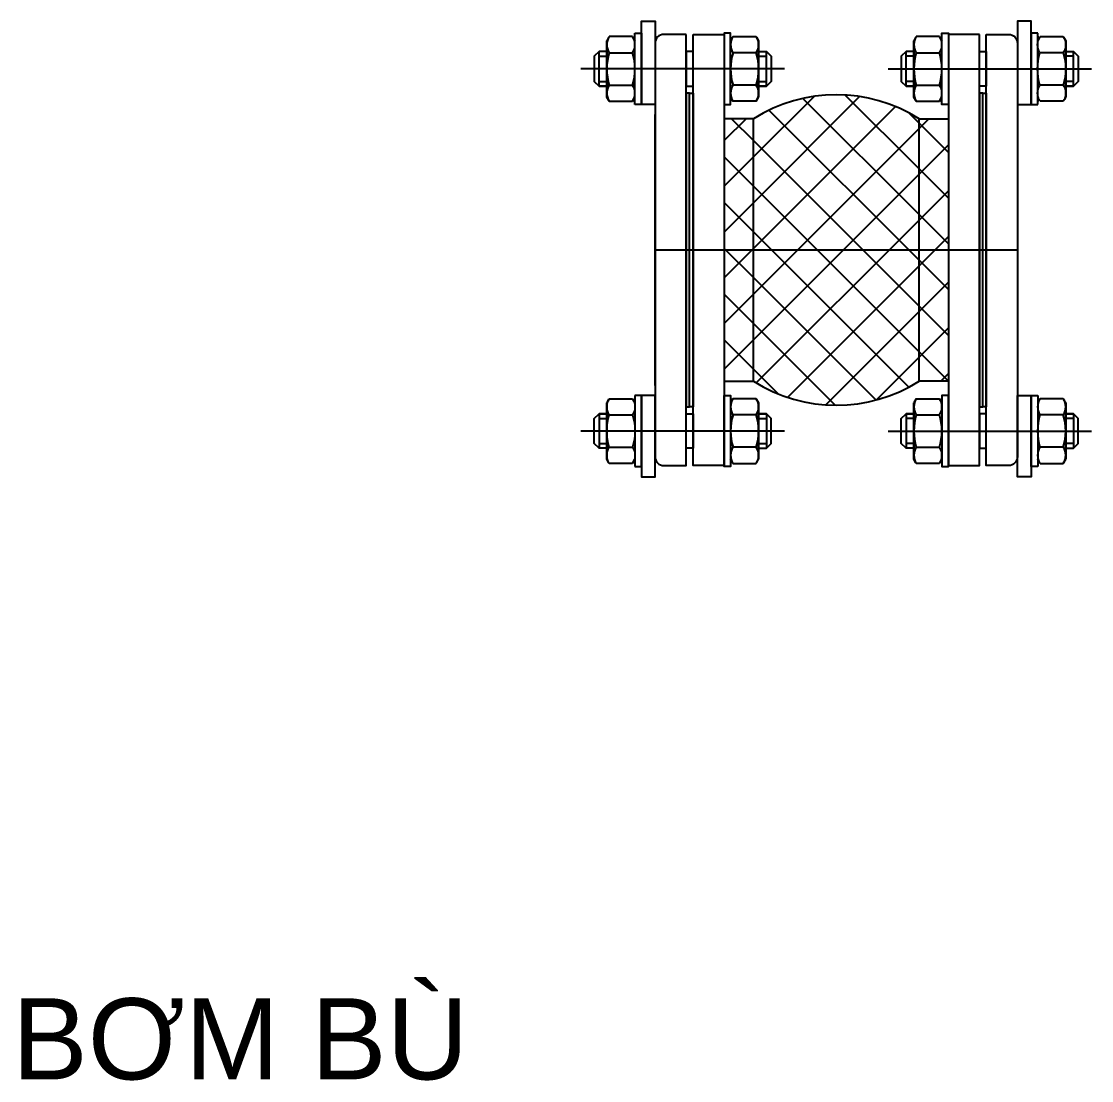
# Model space of a CAD drawing. Header units: millimetres. Extents: x 1218 to 72853, y -34712 to 16286.
# Drawn here: x 68077 to 69132, y 9253 to 10297 of the extents above; entities that cross this region are included whole.
import ezdxf

# ---------------------------------------------------------------- set-up
doc = ezdxf.new("R2010")
doc.units = ezdxf.units.MM
doc.styles.get("Standard").update_dxf_attribs({"font": 'arial.ttf'})

# ---------------------------------------------------------------- blocks, each defined once
blk = doc.blocks.new('KHOPNOIMEM-DN250 PCCC')
at = {"ltscale": 0.01}
for p, q in [((-198.5, 143.4), (-198.5, 213.6)), ((-198.5, 213.6), (-192.1, 213.6)), ((-192.1, 213.6), (-192.1, 143.4)), ((141.1, 212.5), (110.5, 212.5)), ((198.5, 213.6), (192.1, 213.6)), ((192.1, 213.6), (192.1, 143.4)), ((198.5, 143.4), (198.5, 213.6)), ((-224.1, 209.7), (-226.1, 206.3)), ((-226.1, 150.7), (-226.1, 206.3)), ((-226.1, 206.3), (-226.1, 150.7)), ((-200.8, 210.4), (-223.7, 210.4)), ((-200.4, 209.7), (-198.5, 206.3)), ((-198.5, 150.7), (-198.5, 206.3)), ((-102.2, 209.7), (-104.1, 206.3)), ((-78.5, 209.7), (-76.5, 206.3)), ((78.5, 209.7), (76.5, 206.3)), ((102.2, 209.7), (104.1, 206.3)), ((200.4, 209.7), (198.5, 206.3)), ((198.5, 150.7), (198.5, 206.3)), ((200.8, 210.4), (223.7, 210.4)), ((224.1, 209.7), (226.1, 206.3)), ((226.1, 150.7), (226.1, 206.3)), ((226.1, 206.3), (226.1, 150.7)), ((-223.7, 194.4), (-200.8, 194.4)), ((-78.9, 194.4), (-101.8, 194.4)), ((78.9, 194.4), (101.8, 194.4)), ((223.7, 194.4), (200.8, 194.4)), ((-223.7, 162.6), (-200.8, 162.6)), ((-78.9, 162.6), (-101.8, 162.6)), ((78.9, 162.6), (101.8, 162.6)), ((223.7, 162.6), (200.8, 162.6)), ((-224.1, 147.3), (-226.1, 150.7)), ((-200.4, 147.3), (-198.5, 150.7)), ((-102.2, 147.3), (-104.1, 150.7)), ((-21.9, 151.4), (-81.6, 91.7)), ((23, 151.3), (-81.6, 46.6)), ((-78.5, 147.3), (-76.5, 150.7)), ((-32.9, 149.4), (81.6, 34.9)), ((8.8, 152.7), (81.6, 80)), ((78.5, 147.3), (76.5, 150.7)), ((102.2, 147.3), (104.1, 150.7)), ((200.4, 147.3), (198.5, 150.7)), ((224.1, 147.3), (226.1, 150.7)), ((-223.7, 146.6), (-200.8, 146.6)), ((-192.1, 143.4), (-198.5, 143.4)), ((58.3, 141.4), (-81.6, 1.5)), ((-66.4, 137.8), (81.6, -10.2)), ((192.1, 143.4), (198.5, 143.4)), ((223.7, 146.6), (200.8, 146.6)), ((-110.5, 129.4), (-110.5, -129.4)), ((-81.6, 129.4), (-110.5, 129.4)), ((-88.9, 129.4), (-110.5, 107.9)), ((-103.1, 129.4), (-81.6, 107.9)), ((-81.6, -129.4), (-81.6, 129.4)), ((71.2, 135.4), (81.6, 125)), ((81.6, -129.4), (81.6, 129.4)), ((81.6, 129.4), (110.5, 129.4)), ((91.4, 129.4), (81.6, 119.7)), ((110.5, 129.4), (110.5, -129.4)), ((81.6, 119.7), (-81.6, -43.5)), ((81.6, 125), (110.5, 96.1)), ((-81.6, 107.9), (81.6, -55.3)), ((110.5, 103.5), (81.6, 74.6)), ((-81.6, 91.7), (-110.5, 62.8)), ((-110.5, 91.7), (-81.6, 62.8)), ((81.6, 74.6), (-81.6, -88.6)), ((81.6, 80), (110.5, 51.1)), ((-81.6, 62.8), (81.6, -100.4)), ((110.5, 58.4), (81.6, 29.5)), ((-110.5, 46.7), (-81.6, 17.8)), ((-81.6, 46.6), (-110.5, 17.7)), ((81.6, 34.9), (110.5, 6)), ((81.6, 29.5), (-79, -131.1)), ((-81.6, 17.8), (71.5, -135.3)), ((110.5, 13.3), (81.6, -15.6)), ((-110.5, 1.6), (-81.6, -27.3)), ((-81.6, 1.5), (-110.5, -27.4)), ((81.6, -10.2), (110.5, -39.1)), ((81.6, -15.6), (-48.1, -145.3)), ((-81.6, -27.3), (39, -147.9)), ((110.5, -31.8), (81.6, -60.7)), ((-81.6, -43.5), (-110.5, -72.4)), ((-110.5, -43.5), (-81.6, -72.4)), ((81.6, -60.7), (-10.4, -152.6)), ((81.6, -55.3), (110.5, -84.2)), ((-81.6, -72.4), (-1, -153)), ((110.5, -76.8), (81.6, -105.7)), ((-81.6, -88.6), (-110.5, -117.5)), ((-110.5, -88.6), (-81.6, -117.5)), ((81.6, -100.4), (110.5, -129.3)), ((81.6, -105.7), (39.5, -147.8)), ((-81.6, -117.5), (-57.1, -141.9)), ((110.5, -121.9), (103, -129.4)), ((-110.5, -129.4), (-81.6, -129.4)), ((110.5, -129.4), (81.6, -129.4)), ((-224.1, -147.3), (-226.1, -150.7)), ((-223.7, -146.6), (-200.8, -146.6)), ((-200.4, -147.3), (-198.5, -150.7)), ((-192.1, -143.4), (-198.5, -143.4)), ((-198.5, -143.4), (-198.5, -213.6)), ((-192.1, -213.6), (-192.1, -143.4)), ((-102.2, -147.3), (-104.1, -150.7)), ((-78.5, -147.3), (-76.5, -150.7)), ((78.5, -147.3), (76.5, -150.7)), ((102.2, -147.3), (104.1, -150.7)), ((192.1, -213.6), (192.1, -143.4)), ((192.1, -143.4), (198.5, -143.4)), ((198.5, -143.4), (198.5, -213.6)), ((200.4, -147.3), (198.5, -150.7)), ((223.7, -146.6), (200.8, -146.6)), ((224.1, -147.3), (226.1, -150.7)), ((-226.1, -150.7), (-226.1, -206.3)), ((-226.1, -206.3), (-226.1, -150.7)), ((-198.5, -150.7), (-198.5, -206.3)), ((198.5, -150.7), (198.5, -206.3)), ((226.1, -206.3), (226.1, -150.7)), ((226.1, -150.7), (226.1, -206.3)), ((-223.7, -162.6), (-200.8, -162.6)), ((-78.9, -162.6), (-101.8, -162.6)), ((78.9, -162.6), (101.8, -162.6)), ((223.7, -162.6), (200.8, -162.6)), ((-223.7, -194.4), (-200.8, -194.4)), ((-78.9, -194.4), (-101.8, -194.4)), ((78.9, -194.4), (101.8, -194.4)), ((223.7, -194.4), (200.8, -194.4)), ((-224.1, -209.7), (-226.1, -206.3)), ((-200.8, -210.4), (-223.7, -210.4)), ((-200.4, -209.7), (-198.5, -206.3)), ((-102.2, -209.7), (-104.1, -206.3)), ((-78.5, -209.7), (-76.5, -206.3)), ((78.5, -209.7), (76.5, -206.3)), ((102.2, -209.7), (104.1, -206.3)), ((200.4, -209.7), (198.5, -206.3)), ((200.8, -210.4), (223.7, -210.4)), ((224.1, -209.7), (226.1, -206.3)), ((-198.5, -213.6), (-192.1, -213.6)), ((198.5, -213.6), (192.1, -213.6))]:
    blk.add_line(p, q, dxfattribs=at)
for p, q in [((-178.5, -133.7), (-178.5, 133.7)), ((-178.5, 0), (178.5, 0))]:
    blk.add_line(p, q)
for points in [[(-192.1, 143.4), (-192.1, 225.4), (-178.5, 225.4), (-178.5, 143.4)], [(192.1, 143.4), (192.1, 225.4), (178.5, 225.4), (178.5, 143.4)], [(-141.1, 212.5), (-110.5, 212.5), (-110.5, -212.5), (-141.1, -212.5)], [(-110.5, 143.4), (-104.1, 143.4), (-104.1, 213.6), (-110.5, 213.6)], [(110.5, 143.4), (104.1, 143.4), (104.1, 213.6), (110.5, 213.6)], [(-147.9, 195.5), (-147.9, 161.5), (-141.1, 161.5), (-141.1, 195.5)], [(147.9, 195.5), (147.9, 161.5), (141.1, 161.5), (141.1, 195.5)], [(-144.5, 154.7), (-147.9, 154.7), (-147.9, -154.7), (-144.5, -154.7)], [(-141.1, -154.7), (-144.5, -154.7), (-144.5, 154.7), (-141.1, 154.7)], [(141.1, -154.7), (144.5, -154.7), (144.5, 154.7), (141.1, 154.7)], [(144.5, 154.7), (147.9, 154.7), (147.9, -154.7), (144.5, -154.7)], [(-192.1, -143.4), (-192.1, -223.6), (-178.5, -223.6), (-178.5, -143.4)], [(-110.5, -143.4), (-104.1, -143.4), (-104.1, -213.6), (-110.5, -213.6)], [(110.5, -143.4), (104.1, -143.4), (104.1, -213.6), (110.5, -213.6)], [(192.1, -143.4), (192.1, -223.6), (178.5, -223.6), (178.5, -143.4)], [(-147.9, -195.5), (-147.9, -161.5), (-141.1, -161.5), (-141.1, -195.5)], [(147.9, -195.5), (147.9, -161.5), (141.1, -161.5), (141.1, -195.5)]]:
    blk.add_lwpolyline(points, close=True, dxfattribs=at)
for points in [[(-147.9, 212.5), (-170, 212.5, 0.414214), (-178.5, 204), (-178.5, -204, 0.414214), (-170, -212.5), (-147.9, -212.5)], [(147.9, 212.5), (170, 212.5, -0.414214), (178.5, 204), (178.5, -204, -0.414214), (170, -212.5), (147.9, -212.5)]]:
    blk.add_lwpolyline(points, format="xyb", close=True, dxfattribs=at)
for points in [[(110.5, 212.5), (110.5, -212.5), (141.1, -212.5), (141.1, 212.5)], [(-104.1, 150.7), (-104.1, 206.3)], [(-101.8, 210.4), (-78.9, 210.4)], [(-76.5, 206.3), (-76.5, 150.7)], [(-76.5, 150.7), (-76.5, 206.3)], [(76.5, 150.7), (76.5, 206.3)], [(76.5, 206.3), (76.5, 150.7)], [(101.8, 210.4), (78.9, 210.4)], [(104.1, 150.7), (104.1, 206.3)], [(-226.1, 195.5), (-233.8, 195.5), (-238.5, 190.9), (-238.5, 166.1), (-233.8, 161.5), (-226.1, 161.5), (-233.8, 161.5), (-233.8, 195.5)], [(-233.8, 190.9), (-226.1, 190.9)], [(-76.5, 195.5), (-68.8, 195.5), (-64.1, 190.9), (-64.1, 166.1), (-68.8, 161.5), (-76.5, 161.5), (-68.8, 161.5), (-68.8, 195.5)], [(-76.5, 190.9), (-68.8, 190.9)], [(76.5, 195.5), (68.8, 195.5), (64.1, 190.9), (64.1, 166.1), (68.8, 161.5), (76.5, 161.5), (68.8, 161.5), (68.8, 195.5)], [(76.5, 190.9), (68.8, 190.9)], [(226.1, 195.5), (233.8, 195.5), (238.5, 190.9), (238.5, 166.1), (233.8, 161.5), (226.1, 161.5), (233.8, 161.5), (233.8, 195.5)], [(233.8, 190.9), (226.1, 190.9)], [(-51, 178.5), (-251.6, 178.5)], [(51, 178.5), (251.6, 178.5)], [(-233.8, 166.1), (-226.1, 166.1)], [(-76.5, 166.1), (-68.8, 166.1)], [(76.5, 166.1), (68.8, 166.1)], [(233.8, 166.1), (226.1, 166.1)], [(-78.9, 146.6), (-101.8, 146.6)], [(78.9, 146.6), (101.8, 146.6)], [(-78.9, -146.6), (-101.8, -146.6)], [(78.9, -146.6), (101.8, -146.6)], [(-104.1, -150.7), (-104.1, -206.3)], [(-76.5, -150.7), (-76.5, -206.3)], [(-76.5, -206.3), (-76.5, -150.7)], [(76.5, -206.3), (76.5, -150.7)], [(76.5, -150.7), (76.5, -206.3)], [(104.1, -150.7), (104.1, -206.3)], [(-226.1, -195.5), (-233.8, -195.5), (-238.5, -190.9), (-238.5, -166.1), (-233.8, -161.5), (-226.1, -161.5), (-233.8, -161.5), (-233.8, -195.5)], [(-233.8, -166.1), (-226.1, -166.1)], [(-76.5, -195.5), (-68.8, -195.5), (-64.1, -190.9), (-64.1, -166.1), (-68.8, -161.5), (-76.5, -161.5), (-68.8, -161.5), (-68.8, -195.5)], [(-76.5, -166.1), (-68.8, -166.1)], [(76.5, -195.5), (68.8, -195.5), (64.1, -190.9), (64.1, -166.1), (68.8, -161.5), (76.5, -161.5), (68.8, -161.5), (68.8, -195.5)], [(76.5, -166.1), (68.8, -166.1)], [(226.1, -195.5), (233.8, -195.5), (238.5, -190.9), (238.5, -166.1), (233.8, -161.5), (226.1, -161.5), (233.8, -161.5), (233.8, -195.5)], [(233.8, -166.1), (226.1, -166.1)], [(-51, -178.5), (-251.6, -178.5)], [(51, -178.5), (251.6, -178.5)], [(-233.8, -190.9), (-226.1, -190.9)], [(-76.5, -190.9), (-68.8, -190.9)], [(76.5, -190.9), (68.8, -190.9)], [(233.8, -190.9), (226.1, -190.9)], [(-101.8, -210.4), (-78.9, -210.4)], [(101.8, -210.4), (78.9, -210.4)]]:
    blk.add_lwpolyline(points, dxfattribs=at)
for centre, radius, start, end in [((-89.5, 202.4), 14.7, 147.0867, 212.9133), ((-91.2, 202.4), 14.7, 327.0867, 32.9133), ((91.2, 202.4), 14.7, 147.0867, 212.9133), ((89.5, 202.4), 14.7, 327.0867, 32.9133), ((-48.9, 178.5), 55.2, 163.2213, 196.7787), ((-131.7, 178.5), 55.2, 343.2213, 16.7787), ((131.7, 178.5), 55.2, 163.2213, 196.7787), ((48.9, 178.5), 55.2, 343.2213, 16.7787), ((-89.5, 154.6), 14.7, 147.0867, 212.9133), ((-91.2, 154.6), 14.7, 327.0867, 32.9133), ((91.2, 154.6), 14.7, 147.0867, 212.9133), ((89.5, 154.6), 14.7, 327.0867, 32.9133), ((0, 0), 153, 57.769, 122.231), ((0, 0), 153, 237.769, 302.231), ((-89.5, -154.6), 14.7, 147.0867, 212.9133), ((-91.2, -154.6), 14.7, 327.0867, 32.9133), ((91.2, -154.6), 14.7, 147.0867, 212.9133), ((89.5, -154.6), 14.7, 327.0867, 32.9133), ((-48.9, -178.5), 55.2, 163.2213, 196.7787), ((-131.7, -178.5), 55.2, 343.2213, 16.7787), ((131.7, -178.5), 55.2, 163.2213, 196.7787), ((48.9, -178.5), 55.2, 343.2213, 16.7787), ((-89.5, -202.4), 14.7, 147.0867, 212.9133), ((-91.2, -202.4), 14.7, 327.0867, 32.9133), ((91.2, -202.4), 14.7, 147.0867, 212.9133), ((89.5, -202.4), 14.7, 327.0867, 32.9133)]:
    blk.add_arc(centre, radius, start, end, dxfattribs=at)
for centre, major_axis, start_param, end_param in [((-211.4, 202.4), (-10.4, -10.4), 4.923342, 6.072233), ((-213.1, 202.4), (-10.4, -10.4), 1.781749, 2.93064), ((-170.8, 178.5), (-39.1, -39.1), 5.204944, 5.79063), ((-253.7, 178.5), (-39.1, -39.1), 2.063352, 2.649037), ((-211.4, 154.6), (-10.4, -10.4), 4.923342, 6.072233), ((-213.1, 154.6), (-10.4, -10.4), 1.781749, 2.93064), ((213.1, -154.6), (-10.4, -10.4), 4.923342, 6.072233), ((211.4, -154.6), (-10.4, -10.4), 1.781749, 2.93064), ((253.7, -178.5), (-39.1, -39.1), 5.204944, 5.79063), ((170.8, -178.5), (-39.1, -39.1), 2.063352, 2.649037), ((213.1, -202.4), (-10.4, -10.4), 4.923342, 6.072233), ((211.4, -202.4), (-10.4, -10.4), 1.781749, 2.93064)]:
    blk.add_ellipse(centre, major_axis=major_axis, ratio=1, start_param=start_param, end_param=end_param, dxfattribs=at)
at = {"ltscale": 0.01, "extrusion": (0, 0, -1)}
for centre, major_axis, start_param, end_param in [((213.1, 202.4), (10.4, -10.4), 1.781749, 2.93064), ((211.4, 202.4), (10.4, -10.4), 4.923342, 6.072233), ((253.7, 178.5), (39.1, -39.1), 2.063352, 2.649037), ((170.8, 178.5), (39.1, -39.1), 5.204944, 5.79063), ((213.1, 154.6), (10.4, -10.4), 1.781749, 2.93064), ((211.4, 154.6), (10.4, -10.4), 4.923342, 6.072233), ((-211.4, -154.6), (10.4, -10.4), 1.781749, 2.93064), ((-213.1, -154.6), (10.4, -10.4), 4.923342, 6.072233), ((-170.8, -178.5), (39.1, -39.1), 2.063352, 2.649037), ((-253.7, -178.5), (39.1, -39.1), 5.204944, 5.79063), ((-211.4, -202.4), (10.4, -10.4), 1.781749, 2.93064), ((-213.1, -202.4), (10.4, -10.4), 4.923342, 6.072233)]:
    blk.add_ellipse(centre, major_axis=major_axis, ratio=1, start_param=start_param, end_param=end_param, dxfattribs=at)
at = {"flags": 1}
for p in [(-178.5, 0), (178.5, 0)]:
    blk.add_attdef('AMC', p, '', height=0.5, dxfattribs=at)

msp = doc.modelspace()

# ---------------------------------------------------------------- block references
msp.add_blockref('KHOPNOIMEM-DN250 PCCC', (68880, 10071.6))

# ---------------------------------------------------------------- texts
at = {"color": 1, "ltscale": 500}
msp.add_text('BƠM BÙ', height=80, rotation=360, dxfattribs=at).set_placement((68067.8, 9253.9))

doc.saveas('drawing.dxf')
